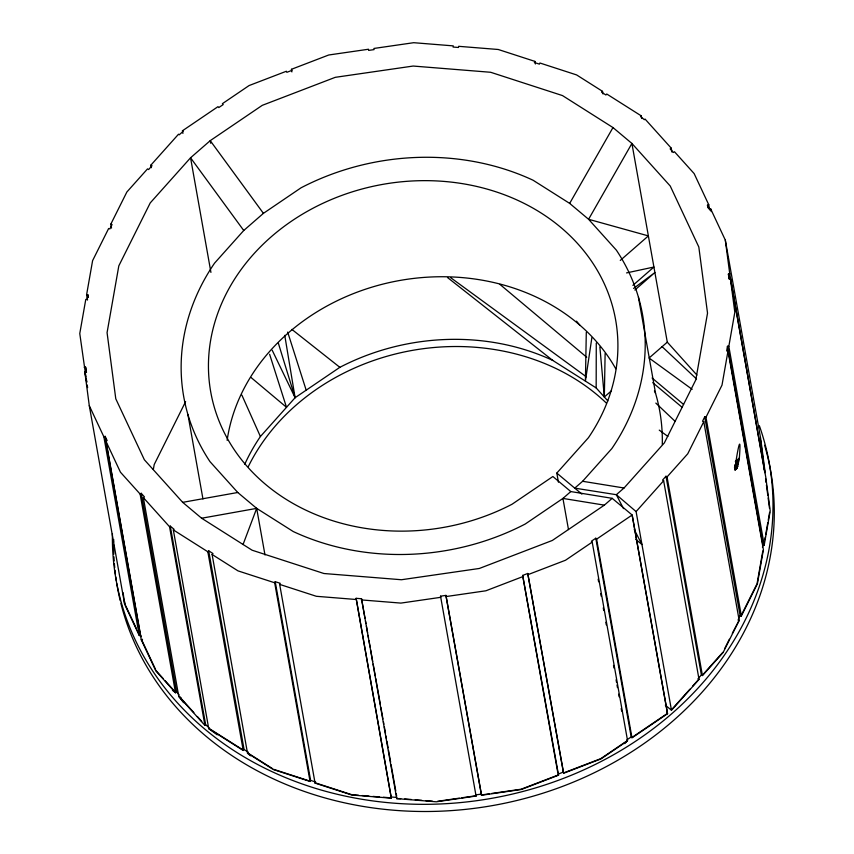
<?xml version="1.0" encoding="UTF-8"?>
<svg xmlns="http://www.w3.org/2000/svg" width="854" height="854" viewBox="0 0 854 854"><rect width="100%" height="100%" fill="white"/><g stroke="black" fill="none" stroke-linecap="round" stroke-linejoin="round"><path stroke-width="1.28" d="M607.877 400.932L596.167 387.929L596.273 343.062M586.292 332.409L585.417 381.108L591.865 337.704M611.496 390.758L604.333 396.993L605.123 353.556M739.35 458.022C741.923 424.086 735.507 462.078 734.984 469.102L735.475 469.636L737.226 467.821L739.35 458.022L735.326 461.523M208.686 550.809L244.084 749.513L243.23 750.474L207.832 551.769L208.686 550.809L212.956 553.52L212.102 554.47L247.5 753.175L273.397 769.571L310.066 781.474L274.678 582.77L275.223 581.681L280.219 583.303L279.674 584.392L315.073 783.097L351.741 794.999L391.324 798.18L356.129 598.312L361.53 598.75L365.021 618.36M558.431 482.179L556.808 473.095L588.449 437.686A205.633 174.195 -10.1 0 0 452.663 182.276A205.633 174.195 -10.1 0 0 210.895 392.851A205.633 174.195 -10.1 0 0 512.069 504.223L552.88 476.521L570.803 491.562L612.179 498.33L632.152 515.005L667.55 713.709L631.992 737.835L596.604 539.141L595.793 538.233L591.395 541.222L592.206 542.119L627.594 740.824L600.917 758.939L563.64 773.244L527.751 573.472L522.669 575.425L558.559 775.186L521.282 789.491L481.507 795.255L481.346 794.103L475.924 794.882L476.073 796.035L436.298 801.799L396.715 798.618L400.729 798.629M87.524 300L86.596 294.769L92.595 260.651L108.629 228.52L109.878 228.925L112.066 224.549L110.817 224.143L126.862 192.011L147.539 168.868L148.607 169.54L152.023 165.729L150.955 165.057L178.518 134.217L179.212 134.804L183.14 131.367L182.446 130.79L218.005 106.654L218.805 107.551L223.204 104.572L222.392 103.676L249.08 85.56L286.357 71.256L286.848 72.312L291.94 70.37L291.438 69.302L328.715 54.998L368.49 49.244L368.64 50.397L374.073 49.607L373.913 48.454L413.699 42.7L453.271 45.881L453.068 47.045L458.47 47.472L458.673 46.319L498.245 49.489L534.924 61.392L535.394 64.007M86.596 294.769L87.941 294.876L87.129 299.53L85.774 299.423L79.774 333.54L85.859 376.465M153.336 469.508L154.211 464.544L185.617 401.626M391.324 798.18L356.129 598.312M396.715 798.618L361.53 598.75M727.469 346.265L762.868 544.969L764.213 545.076L728.825 346.372L727.469 346.265L726.658 350.919L728.003 351.026L763.401 549.73L757.402 583.837L741.357 615.969L740.108 615.563L704.721 416.859L705.97 417.264L741.357 615.969M728.003 351.026L722.004 385.133L705.97 417.264M728.825 346.372L734.824 312.254L730.373 278.479L729.017 278.682L728.409 274.07L729.764 273.878L764.81 472.625M762.462 547.297L762.868 544.969M762.814 551.011L757.05 583.773L741.037 615.862M763.86 545.044L764.33 542.418M764.789 539.803L765.248 537.177M765.707 534.561L767.778 522.765M768.248 520.139L769.625 512.283M764.213 545.076L770.212 510.959L765.771 477.183L730.373 278.479M243.038 544.553L256.68 508.376L237.764 492.491L209.999 461.651A233.057 197.423 -10.1 0 1 214.525 263.181L243.742 230.495L263.416 213.351L301.099 187.773A233.057 197.423 -10.1 0 1 533.099 180.237L569.671 203.401L588.587 219.286L616.353 250.126A233.057 197.423 -10.1 0 1 611.827 448.596L582.609 481.282L574.742 488.136L616.342 494.701L636.091 511.578L671.479 710.282L699.042 679.442L663.643 480.738L662.587 480.065L665.992 476.254L667.059 476.927L702.447 675.631L723.135 652.477L739.169 620.356L703.781 421.652L702.532 421.246L704.721 416.859M310.066 781.474L310.61 780.385L275.223 581.681M315.073 783.097L315.617 782.008L310.61 780.385M534.924 61.392L534.38 62.491L539.376 64.114L539.931 63.015L576.599 74.917L602.497 91.325L602.967 93.94M703.781 421.652L687.748 453.784L667.059 476.927M738.475 618.851L740.108 615.563M724.608 648.773L729.359 639.262M732.326 633.316L739.169 620.356M569.671 203.401L612.98 127.566L562.498 95.584L490.666 72.28L413.165 66.046L335.259 77.33L262.263 105.341L210.233 140.654L190.559 157.787L150.229 202.921L118.823 265.84L107.07 332.654L115.781 398.797L144.358 459.762L182.692 502.344L201.619 518.229L252.111 550.211L323.933 573.514L401.433 579.738L479.34 568.465L552.335 540.454L604.365 505.141L612.179 498.33M244.084 749.513L248.343 752.214L247.5 753.175L250.51 755.79M244.767 464.245A213.863 181.165 -10.1 0 1 260.406 436.522L295.1 397.708L339.849 367.327A213.863 181.165 -10.1 0 1 552.741 360.409L596.167 387.929M602.497 91.325L601.643 92.275L605.913 94.975L606.767 94.025L641.269 115.877L641.728 118.492M623.495 508.621L616.342 494.701L624.039 487.997L664.369 442.874L695.775 379.955L707.528 313.14L698.818 246.998L670.241 186.023L631.907 143.451L612.98 127.566M636.091 511.578L663.643 480.738M665.992 476.254L701.38 674.959L697.974 678.77L699.042 679.442M665.33 705.116L671.233 710.069L689.883 689.199M692.551 686.221L698.764 679.261M701.38 674.959L702.169 675.45L722.826 652.339M624.776 743.631L627.391 740.589L600.736 758.672L563.512 772.966L527.751 573.472M734.867 465.387L738.699 461.779L734.803 465.313M734.451 467.309L738.336 463.786M736.116 462.366L739.073 459.772M204.939 725.441L205.665 724.811L170.277 526.107L169.551 526.737L204.939 725.441L178.753 696.341L143.355 497.636L144.454 496.9L141.22 493.302L140.12 494.05L175.508 692.743L176.607 692.007L141.22 493.302M209.454 727.982L208.728 728.611L217.236 734.824M734.888 470.255L736.863 468.536M641.269 115.877L640.543 116.507L644.322 119.688L645.048 119.058L671.244 148.148L671.938 152.076M243.23 750.474L208.728 728.611L173.33 529.907L174.056 529.277L170.277 526.107M620.271 260.427L648.378 235.907L588.587 219.286L631.907 143.451L667.294 342.155L696.917 375.055M632.878 285.385L653.918 267.024L626.558 272.917M634.864 290.029L654.901 272.543L633.593 288.428M667.294 342.155L649.083 358.018L692.167 389.328M570.803 491.562L562.935 498.426L525.253 524.004A233.057 197.423 -10.1 0 1 293.253 531.54L256.68 508.376L201.619 518.229M181.048 697.835L178.753 696.341L183.599 702.693M671.244 148.148L670.144 148.895L673.379 152.492L674.479 151.745L694.142 173.586L708.735 204.714L709.663 209.945M592.206 542.119L565.519 560.235L528.242 574.539M596.604 539.141L632.152 515.005L667.55 713.709M626.793 739.927L631.181 736.938L595.793 538.233M631.181 736.938L631.779 737.6L667.294 713.496L666.632 710.923M139.266 635.536L140.536 635.045L105.149 436.341L103.878 436.832L139.266 635.536L124.673 604.397L89.286 405.693L84.834 371.917L86.19 371.725L85.581 367.113L84.226 367.316M172.455 690.31L175.508 692.743L155.855 670.913L141.262 639.774L142.533 639.294M707.923 207.821L707.464 205.206L708.735 204.714M141.262 639.774L105.864 441.07L107.134 440.589L105.149 436.341M765.163 472.582L760.711 438.807L725.313 240.102L710.72 208.963L709.45 209.454L707.464 205.206M523.16 576.482L485.894 590.787L446.108 596.551L445.959 595.398L440.536 596.177L440.685 597.33L400.9 603.095L361.327 599.914M563.138 772.176L558.057 774.13L558.559 775.186M558.431 774.909L521.196 789.203L491.712 793.462M182.692 502.344L237.764 492.491M437.59 801.298L459.377 798.148M461.939 797.775L476.041 795.736M481.464 794.957L489.15 793.836M355.926 599.476L316.354 596.295L279.674 584.392M391.527 797.017L396.929 797.455M358.434 795.234L351.848 794.7L315.211 782.819M362.384 795.544L368.971 796.077M372.931 796.398L379.518 796.921M383.467 797.241L391.378 797.882M404.679 798.949L411.265 799.472M415.225 799.792L421.812 800.326M425.762 800.636L432.348 801.169M582.609 481.282L624.039 487.997M604.365 505.141L562.935 498.426L568.486 529.587M737.92 619.951L738.849 620.25M274.678 582.77L237.999 570.878L212.102 554.47M273.579 769.305L310.205 781.186M173.33 529.907L207.832 551.769M208.984 728.387L243.454 750.218L241.436 748.531M247.713 752.918L272.458 768.589M450.656 277.657L586.356 376.838M659.256 430.128L667.86 436.426M447.517 277.529L552.741 360.409M291.887 329.409L339.849 367.327M652.082 378.002L683.584 404.444M652.723 382.645L682.186 407.369M499.921 284.382L586.73 357.25M556.808 473.095L581.873 494.124M635.856 539.44L641.962 544.564L634.223 529.491M251.119 377.575L286.496 407.283L269.618 354.282M205.665 724.811L208.504 727.192M579.834 325.225L576.514 321.157M662.106 346.671L696.501 378.952M655.829 403.088L675.162 421.374M140.12 494.05L120.457 472.209L105.864 441.07M143.355 497.636L169.551 526.737M176.607 692.007L179.041 694.697M156.165 670.742L163.306 678.674M165.089 680.659L175.796 692.551M179.041 696.149L193.869 712.62M197.349 716.495L201.715 721.331M263.416 213.351L210.233 140.654L210.703 143.258M243.742 230.495L190.559 157.787L210.927 272.405M272.212 350.247L295.1 397.708L284.756 335.355M654.42 390.918L655.562 393.342A233.057 197.423 -10.1 0 1 662.288 444.454M89.286 405.693L103.878 436.832M140.536 635.045L141.305 636.689L139.597 635.408L137.355 630.615M125.591 605.497L136.234 628.224M141.593 639.646L155.609 669.547M241.885 395.124L260.406 436.522M287.681 332.099L306.18 390.161M278.383 343.265L295.1 397.708M728.409 274.07L729.337 279.301M710.72 208.963L711.19 211.578M638.44 297.235L655.562 393.342M598.152 579.129L598.611 581.745M600.714 593.509L601.173 596.124M603.266 607.888L603.735 610.503M605.828 622.267L606.297 624.882M613.514 665.405L613.983 668.02M616.076 679.795L616.545 682.399M617.004 685.015L617.474 687.63M618.638 694.174L619.107 696.789M621.2 708.553L621.669 711.168M522.669 575.425L557.822 772.817M445.959 595.398L481.346 794.103M446.108 596.551L481.507 795.255M440.536 596.177L476.073 796.035M291.438 69.302L291.908 71.917M365.491 620.975L365.95 623.591M366.419 626.195L367.583 632.739M368.053 635.355L368.512 637.97M368.981 640.585L370.145 647.119M370.615 649.734L372.707 661.498M373.177 664.113L375.269 675.877M375.739 678.492L380.393 704.635M380.852 707.251L382.955 719.015M383.414 721.63L383.884 724.245M384.353 726.861L385.517 733.394M385.976 736.009L386.446 738.625M386.915 741.24L388.079 747.773M388.538 750.388L390.641 762.152M391.1 764.768L395.765 790.911M396.224 793.526L396.694 796.141M256.68 508.376L264.986 554.961M182.446 130.79L182.916 133.405M150.955 165.057L151.414 167.672M187.912 414.532L202.953 498.949M110.817 224.143L111.522 228.061M87.941 294.876L88.41 297.491M85.581 367.113L86.51 372.344M86.318 379.08L86.788 381.695M84.834 371.917L86.702 382.378M87.161 384.994L87.631 387.609M760.53 440.184L761.042 444.08M761.384 446.674L761.896 450.57M762.238 453.164L762.75 457.061M763.102 459.655L763.615 463.541M763.956 466.135L764.469 470.031M765.579 478.528L766.091 482.425M766.433 485.019L767.81 495.395M768.152 497.999L769.518 508.376M725.313 240.102L729.764 273.878M124.684 601.707L125.026 604.301M123.136 592.708L124.673 604.397M599.871 346.948L604.333 396.993M227.132 440.322A205.633 174.195 -10.1 0 1 398.391 280.731A205.633 174.195 -10.1 0 1 615.787 368.811M248.29 466.647A213.863 181.165 -10.1 0 1 606.489 403.216M764.64 445.286A331.758 281.041 -10.1 0 1 517.898 800.241A331.758 281.041 -10.1 0 1 120.862 603.276M120.222 600.693A331.758 281.041 -10.1 0 1 116.784 583.602M116.368 580.944A331.758 281.041 -10.1 0 1 115.792 576.952M115.45 574.283A331.758 281.041 -10.1 0 1 114.991 570.269M114.724 567.59A331.758 281.041 -10.1 0 1 114.372 563.576M114.18 560.897A331.758 281.041 -10.1 0 1 113.956 556.872M113.838 554.193A331.758 281.041 -10.1 0 1 113.657 544.831M113.678 542.162A331.758 281.041 -10.1 0 1 113.721 539.504M759.334 425.655A331.758 281.041 -10.1 0 1 487.794 799.002A331.758 281.041 -10.1 0 1 112.418 533.665M737.771 466.124L734.846 468.75L737.771 466.124M737.226 467.821L735.241 469.572L737.226 467.821"/></g></svg>
